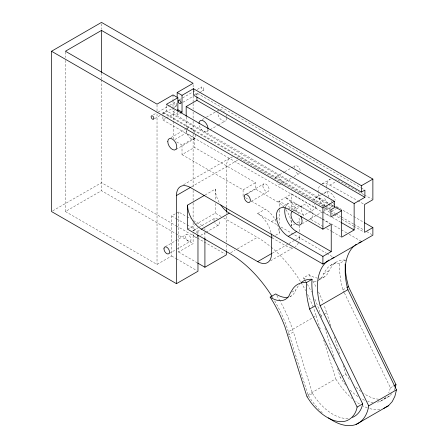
<?xml version="1.0" encoding="UTF-8"?>
<svg xmlns="http://www.w3.org/2000/svg" width="448" height="448" viewBox="0 0 448 448"><rect width="100%" height="100%" fill="white"/><g stroke="black" fill="none" stroke-linecap="round" stroke-linejoin="round"><path stroke-width="0.34" stroke-dasharray="2.24 1.68" d="M345.285 260.887L345.374 260.081L339.819 263.29L339.73 264.09A67.945 39.228 60 0 0 341.152 282.425L342.894 289.817L344.114 292.331M344.417 292.958L390.438 387.85L388.769 392.851M394.038 390.214L394.895 388.517M289.806 296.716A27.832 16.066 60 0 0 295.786 289.884L298.514 285.494A41.709 24.08 60 0 1 299.813 283.886M313.97 281.411A27.832 16.066 60 0 0 323.551 273.857L326.273 269.466A41.709 24.08 60 0 1 338.419 263.217L339.819 263.29M319.525 278.208A27.832 16.066 60 0 0 329.101 270.654L331.828 266.263A41.709 24.08 60 0 1 343.969 260.014L345.374 260.081M385.946 397.208L384.182 399.134L380.251 401.391A43.35 25.026 60 0 1 375.67 402.382M380.251 401.391L389.738 395.926L392.381 393.036M153.339 114.822L157.562 112.386M158.166 112.039L169.025 105.767M169.63 105.42L174.457 102.631M179.222 99.882L192.472 92.232M193.071 91.885L194.88 90.843M197.288 89.449L201.505 87.018M162.921 114.072L162.921 112.762L166.393 110.757L327.706 203.89M194.04 94.797L196.93 93.128L360.662 187.656M154.7 118.574L160.132 115.438M162.546 114.044L173.404 107.772M174.003 107.425L176.417 106.03M182.991 102.239L193.228 96.326M195.636 94.937L199.248 92.854M199.853 92.506L203.465 90.418M173.006 107.705L173.006 111.748L175.386 110.37M162.921 116.693L162.921 119.974L165.911 118.25M166.51 117.902L173.678 113.764L330.165 204.109M173.006 111.748L177.867 114.554L180.841 112.834M170.918 137.642L185.422 129.27M186.026 128.918L187.841 127.87M202.149 119.61L205.778 117.516M206.382 117.169L216.658 111.238M217.263 110.886L218.473 110.191M174.871 139.524L186.172 132.994L194.505 137.805L194.505 147.42L255.578 182.683L255.578 189.095L277.788 201.919A19.634 11.334 60 0 1 283.343 206.461M52.73 210.84L101.5 182.689L175.734 225.546M65.408 60.351L65.408 211.54L101.5 190.702L175.633 233.503M176.658 141.926L182.011 145.018L194.505 137.805M176.086 149.391L194.225 138.925M206.713 131.712L217.594 125.429M218.198 125.076L225.456 120.893M182.011 145.018L182.011 154.633L194.505 147.42M183.534 184.783L230.496 157.668M191.509 186.816L239.109 159.337M205.066 195.02L215.326 189.095A19.634 11.334 60 0 0 219.391 202.776M65.408 211.54L157.024 264.432L171.601 256.015L171.601 215.947L175.65 213.606M176.226 213.276L178.539 211.938L186.334 216.434M182.011 154.633L243.085 189.896L255.578 182.683M245.65 194.348L263.782 183.876M276.276 176.663L284.133 172.127M284.738 171.78L295.014 165.844M247.251 193.906L255.578 189.095M187.561 229.169L194.802 224.986M195.406 224.638L215.326 213.142L221.323 216.602M165.374 246.663L186.295 234.584M193.234 230.574L198.016 227.814M198.615 227.472L214.749 218.154M187.186 224.941L197.971 231.174L200.866 229.505M251.272 201.303L268.201 191.526M282.503 183.271L291.575 178.035M293.989 176.635L299.432 173.494A4.418 2.548 60 0 1 295.014 170.946M169.299 253.462L175.874 249.665M176.473 249.323L190.221 241.382M200.743 235.306L205.526 232.546M206.125 232.204L218.674 224.958A3.926 2.268 60 0 0 218.674 220.422M178.539 211.938L178.539 252.011L193.116 243.594L193.116 233.794M270.928 232.506A19.634 11.334 60 0 0 257.662 213.539L265.294 209.132A19.634 11.334 60 0 1 276.578 222.342M277.788 201.919L291.67 193.906L316.271 208.107L303.778 215.32L279.177 201.118L279.177 209.479M282.834 206.59L288.187 203.498M322.095 183.921L329.829 179.452M288.198 209.132L296.531 204.322L330.036 223.67M322.062 183.977A16.688 9.632 60 0 1 329.846 185.091L335.793 181.653M271.544 221.553L275.654 219.178M276.242 218.842L279.177 217.146M299.303 205.526L291.67 209.933L291.67 193.906M293.182 210.812L303.016 205.134A7.851 4.536 60 0 1 310.867 209.67A7.851 4.536 60 0 1 310.867 218.736L308.554 220.074M315.504 197.921L320.712 194.919M321.289 194.583L325.92 191.912M230.759 252.717L234.982 250.275M237.401 248.881L257.314 237.384A90.798 52.422 60 0 1 270.642 246.697M271.544 237.58L273.302 236.566M275.654 235.211L279.177 233.173L279.177 227.601M285.874 209.586A19.634 11.334 60 0 1 291.67 225.96L294.605 224.269M296.957 222.908L299.303 221.553A19.634 11.334 60 0 0 298.833 217.134M323.193 226.531L310.106 218.971L322 212.106M302.193 223.748L307.972 220.405M323.361 211.523L333.189 205.845L330.77 204.456M331.626 211.305L335.793 208.902M336.386 208.561L338.173 207.53L353.13 216.166M272.149 253.266L288.439 243.852M289.044 243.505L295.081 240.022M295.686 239.674L299.303 237.58L299.303 234.097M270.497 260.854L292.824 247.962M304.55 279.614L303.47 277.889L309.025 274.68A27.832 16.066 60 0 0 317.548 278.102M330.652 265.334L336.207 262.125M291.9 292.13L295.786 289.884M323.551 273.857L329.101 270.654M290.276 296.542L291.385 295.904M319.144 279.877L324.699 276.668M342.894 289.817L346.226 287.896M322.269 412.737A51.234 29.579 60 0 1 307.983 394.862L288.372 331.794L316.137 315.762A90.798 52.422 60 0 0 313.382 307.765M287.857 335.194L293.406 331.985L290.472 323.467A98.661 56.963 60 0 0 280.258 301.487M321.586 317.296L321.171 315.958L323.389 314.675M323.943 314.356L326.721 312.754L324.016 304.892M307.983 394.862L335.742 378.834L323.568 339.662M306.958 396.642L312.508 393.439L293.406 331.985M345.666 385.073A43.35 25.026 60 0 1 343.941 382.866L340.273 377.412L341.382 376.768M341.936 376.449L345.828 374.203L343.123 365.523M390.438 387.85L393.215 386.249M389.738 395.926L385.801 398.182A43.35 25.026 60 0 1 382.586 399.022M310.106 218.971L310.867 218.736M363.742 194.6L338.173 180.281A16.688 9.632 60 0 0 335.714 179.161M364.353 194.942L371.655 199.035M329.846 185.091L357.241 200.43M357.851 200.771L363.328 203.84M361.267 188.003L364.291 189.75M353.73 216.513L363.3 222.04M328.311 204.243L333.144 207.032M163.615 112.358L324.934 205.492M325.539 205.845L330.372 208.634M162.921 112.762L324.845 206.242M325.45 206.595L330.282 209.384M323.238 206.522L240.313 158.642A19.634 11.334 60 0 0 236.718 157.114M325.662 207.917L329.896 210.364M330.501 210.717L335.345 213.511M335.95 213.858L340.794 216.658M341.398 217.006L353.506 223.994M354.11 224.342L363.188 229.589M366.822 231.683L371.666 234.478M331.638 213.371L333.435 214.413M334.034 214.754L341.214 218.898M341.813 219.246L353.181 225.809M353.774 226.156L363.35 231.683M323.786 212.447L329.739 215.88M332.119 217.258L341.046 222.41M162.921 119.974L321.821 211.714M322.426 212.061L329.678 216.25M322.129 218.702L285.426 197.512A19.634 11.334 60 0 1 297.444 212.464M322.728 219.05L330.54 223.558M331.139 223.905L340.749 229.454M341.348 229.802L346.752 232.921M349.16 234.31L360.567 240.895M326.766 228.592L331.526 231.342M332.119 231.683L341.645 237.182M245.487 197.697L249.088 199.774M251.49 201.163L265.294 209.132M257.662 213.539L277.547 225.019M281.154 227.102L326.2 253.109M326.799 253.456L332.808 256.922M272.126 237.922L285.426 245.599A19.634 11.334 60 0 0 292.365 247.458M223.72 217.986L257.314 237.384M186.934 216.782L190.529 218.859M193.525 220.59L203.717 226.475M171.601 215.947L175.795 218.366M176.394 218.714L186.586 224.599M176.338 225.893L196.857 237.742M197.462 238.09L225.221 254.117M176.238 233.85L193.116 243.594M178.539 252.011L197.12 262.735M171.601 256.015L175.795 258.44M176.394 258.787L196.773 270.553M316.271 208.107L315.504 206.993A7.851 4.536 60 0 1 314.216 203.902M303.778 215.32L303.016 214.206A7.851 4.536 60 0 1 303.016 205.134M345.828 374.203L349.49 379.658M312.508 393.439L316.176 398.894A43.35 25.026 60 0 0 349.272 418.258M309.025 274.68L311.186 278.135M304.909 280.19L305.99 281.921M276.791 295.641L278.23 297.948A98.661 56.963 60 0 1 279.922 300.894M321.171 315.958L318.237 307.44A98.661 56.963 60 0 0 314.675 298.788M326.721 312.754L331.083 326.782M334.197 336.801L339.595 354.166M324.906 327.981L334.46 358.708M337.574 368.726L340.273 377.412M316.137 315.762L320.264 329.045M299.303 221.553L299.303 233.402M291.67 220.388L291.67 225.96M279.177 210.179L279.177 223.418M243.085 189.896L243.085 196.308M226.43 207.239L226.43 166.656A19.634 11.334 60 0 1 232.753 156.862M226.43 212.134L226.43 213.534M226.43 216.334L226.43 242.222M226.43 245.017L226.43 250.617M215.326 189.095L215.326 200.777M215.326 203.521L215.326 213.142M204.915 228.547L204.915 229.93M204.915 232.691L204.915 238.218M197.971 231.174L197.971 233.934M196.93 93.128L196.93 95.749M193.116 84.706L193.116 88.206M193.116 95.906L193.116 102.906M193.116 103.606L193.116 109.206M193.116 112.006L193.116 120.406M193.116 121.106L193.116 133.006M193.116 133.706L193.116 187.6M193.116 190.4L193.116 202.3M193.116 203L193.116 219.094M193.116 222.594L193.116 230.994M186.172 116.99L186.172 127.428M186.172 130.211L186.172 132.994M177.867 111.86L177.867 114.554M173.678 113.764L173.678 120.719M173.678 121.419L173.678 138.818M173.006 94.914L173.006 99.63M173.006 100.302L173.006 107.033M166.393 105.627L166.393 110.757M157.024 104.843L157.024 111.143M157.024 113.943L157.024 264.432M101.5 23.8L101.5 29.4M101.5 73.108L101.5 79.094M101.5 79.794L101.5 190.702M65.408 51.951L65.408 57.551M226.778 117.97A6.378 3.685 60 0 1 222.852 120.87A6.378 3.685 60 0 1 217.907 114.195M217.907 111.502A6.378 3.685 60 0 1 218.355 110.505M220.007 109.553A6.378 3.685 60 0 1 224.521 112.157M226.173 115.018A6.378 3.685 60 0 1 226.621 116.53M280.694 184.313A4.418 2.548 60 0 1 276.92 182.711M275.358 178.685A4.418 2.548 60 0 1 278.482 176.882A4.418 2.548 60 0 1 281.607 182.291M294.101 167.866A4.418 2.548 60 0 1 297.226 166.062A4.418 2.548 60 0 1 300.345 171.472M195.39 134.562A6.378 3.685 60 0 1 191.621 138.902A6.378 3.685 60 0 1 186.519 130.794M187.124 128.537A6.378 3.685 60 0 1 194.942 133.05M208.034 128.789A6.378 3.685 60 0 1 204.114 131.69A6.378 3.685 60 0 1 199.17 125.014M299.303 237.58A19.634 11.334 60 0 1 298.833 241.461M298.385 242.794A19.634 11.334 60 0 1 295.238 246.568M293.754 210.79A7.851 4.536 60 0 1 299.303 213.998M333.771 205.514A7.851 4.536 60 0 1 328.406 204.075M327.947 203.644A7.851 4.536 60 0 1 324.481 197.277M324.481 193.956A7.851 4.536 60 0 1 329.846 192.304A7.851 4.536 60 0 1 335.205 200.15M277.57 224.75A19.634 11.334 60 0 1 279.177 233.173M313.88 201.516A7.851 4.536 60 0 1 318.707 197.949A7.851 4.536 60 0 1 324.794 206.158M324.985 207.928A7.851 4.536 60 0 1 324.24 210.706M197.159 237.378A3.926 2.268 60 0 1 192.517 233.257M192.791 230.989A3.926 2.268 60 0 1 195.558 231.006A3.926 2.268 60 0 1 197.876 234.696M218.674 224.958A3.926 2.268 60 0 1 214.749 222.69M214.032 220.836A3.926 2.268 60 0 1 217.431 218.876M271.152 247.111A90.798 52.422 60 0 1 300.726 281.966M301.078 282.542A90.798 52.422 60 0 1 305.715 290.758M307.546 294.347A90.798 52.422 60 0 1 312.911 306.538M285.13 207.838A16.688 9.632 60 0 1 296.531 204.322M338.173 207.53A16.688 9.632 60 0 1 335.121 205.302M334.628 204.854A16.688 9.632 60 0 1 333.183 203.37M332.27 202.3A16.688 9.632 60 0 1 330.814 200.306M328.95 197.075A16.688 9.632 60 0 1 326.474 188.927M326.374 187.09A16.688 9.632 60 0 1 330.988 178.948M329.846 212.335A16.688 9.632 60 0 1 323.943 207.105M323.568 206.629A16.688 9.632 60 0 1 321.502 184.262M307.35 284.273A98.661 56.963 60 0 1 311.5 292.068M312.906 281.07A98.661 56.963 60 0 1 316.137 287.05M318.539 291.906A98.661 56.963 60 0 1 323.075 302.378M305.099 278.88A27.832 16.066 60 0 1 303.47 277.889M378.739 399.185A43.35 25.026 60 0 1 363.552 393.372M360.791 391.356A43.35 25.026 60 0 1 354.872 385.98M379.814 409.422A51.234 29.579 60 0 1 367.97 408.05M367.326 407.82A51.234 29.579 60 0 1 363.065 405.983M359.481 403.984A51.234 29.579 60 0 1 355.662 401.397M352.475 398.877A51.234 29.579 60 0 1 335.742 378.834M272.261 296.845A90.798 52.422 60 0 1 272.966 297.993M274.691 300.888A90.798 52.422 60 0 1 288.372 331.794M373.19 402.394A43.35 25.026 60 0 1 367.634 401.346M364.599 400.232A43.35 25.026 60 0 1 360.892 398.384M357.997 396.581A43.35 25.026 60 0 1 349.317 389.189M176.826 105.134L176.641 105.829A1.966 1.131 60 0 1 174.233 104.44L174.048 103.533A1.966 1.131 60 0 1 175.437 102.732A1.966 1.131 60 0 1 176.826 105.134M203.874 89.522L203.689 90.21A1.966 1.131 60 0 1 201.281 88.827L201.096 87.914A1.966 1.131 60 0 1 202.485 87.114A1.966 1.131 60 0 1 203.874 89.522M262.87 185.898A4.418 2.548 60 0 0 267.551 191.727A4.418 2.548 60 0 0 267.551 185.483A4.418 2.548 60 0 0 262.87 185.898M185.478 236.382A3.926 2.268 60 0 0 189.644 241.562A3.926 2.268 60 0 0 189.644 236.012A3.926 2.268 60 0 0 185.478 236.382"/><path stroke-width="0.67" d="M352.486 417.418C358.025 415.111 361.682 409.685 362.673 403.878L315.134 305.85L313.387 298.452A67.945 39.228 60 0 1 311.97 280.118L312.06 279.317L306.505 282.52L306.415 283.326A67.945 39.228 60 0 0 307.832 301.661L309.579 309.053L357.123 407.081C356.126 412.888 352.475 418.32 346.937 420.622A43.35 25.026 60 0 1 310.626 402.102L306.958 396.642L284.922 326.676A98.661 56.963 60 0 0 272.675 301.151L270.155 297.119L275.71 293.916A27.832 16.066 60 0 0 288.075 297.231M327.494 261.033A60.077 34.686 60 0 0 320.13 305.704L368.71 405.882C367.584 413.566 363.591 421.389 356.048 424.43A51.234 29.579 60 0 1 328.44 417.827M395.181 387.951L395.987 384.642L348.449 286.614L346.702 279.216A67.945 39.228 60 0 1 345.178 264.096M354.306 245.795A60.077 34.686 60 0 0 347.889 289.677L396.474 389.855L394.895 396.301L392.196 401.654L388.461 405.731L356.048 424.43M176.456 283.668L51.526 211.54L51.526 51.251L101.5 22.4L372.876 179.077L372.876 199.713L364.549 204.523L364.549 232.372L372.876 227.567L372.876 235.178L322.902 264.029L190.338 187.494A19.634 11.334 60 0 0 176.456 195.507L176.456 283.668L197.971 271.242L197.971 235.318M177.173 97.222L177.173 92.512L193.116 83.306L101.5 30.414L65.408 51.251L157.024 104.143L173.006 94.914L177.867 97.72L177.867 111.182M177.867 97.72L166.393 104.345L334.354 201.314L334.354 207.726L330.887 209.731L330.887 216.944L341.645 210.734L341.645 237.182L354.138 229.97L354.138 203.521L186.172 106.551L186.172 116.295M177.173 92.512L182.034 95.318L193.463 88.715L361.424 185.69L372.876 179.077M186.172 106.551L196.93 100.341L364.896 197.31L364.896 190.098L361.424 192.102L193.463 95.127L193.463 88.715M180.841 112.834L182.034 112.146L182.034 95.318M176.456 195.507L190.91 187.163M271.902 296.274A90.798 52.422 60 0 0 229.555 253.411L187.561 229.169L187.561 205.128L204.462 195.367M201.443 229.169L229.208 213.142L271.522 237.569L271.544 253.613A19.634 11.334 60 0 1 257.662 261.626L201.443 229.169A19.634 11.334 60 0 1 187.561 205.128M197.719 263.082L204.915 267.238L226.43 254.817L226.43 251.317M51.526 51.251L322.902 207.928L334.354 201.314M288.198 236.382L296.531 231.571L331.234 251.608L331.234 224.358L322.902 229.169L288.198 209.132A16.688 9.632 60 0 0 276.399 215.942A16.688 9.632 60 0 0 288.198 236.382L322.902 256.413L331.234 251.608M354.138 203.521L364.896 197.31M257.662 261.626L271.544 253.613M309.579 309.053L315.134 305.85M346.78 287.577L348.449 286.614M320.13 305.704L347.889 289.677M357.123 407.081L362.673 403.878M393.77 385.924L395.987 384.642M368.71 405.882L396.474 389.855M383.813 408.397L388.461 405.731M312.06 279.317L310.654 279.25A41.709 24.08 60 0 0 301.274 282.509M306.505 282.52L305.099 282.453A41.709 24.08 60 0 0 292.958 288.702L290.237 293.093A27.832 16.066 60 0 1 270.155 297.119M177.71 109.654L182.034 112.146M364.498 222.729L372.876 227.567M333.788 206.198L341.645 210.734M341.639 222.751L354.138 229.97M361.424 185.69L361.424 192.102M322.902 207.928L322.902 229.169M322.902 256.413L322.902 264.029M226.43 207.939L226.43 211.434M204.915 238.218L204.915 267.238M196.93 97.059L196.93 100.341M101.5 30.414L101.5 72.408M199.013 123.581A6.378 3.685 60 0 1 203.526 120.977A6.378 3.685 60 0 1 208.034 128.789M229.208 213.142A19.634 11.334 60 0 1 220.758 204.949M300.782 216.278A7.851 4.536 60 0 1 300.222 224.868A7.851 4.536 60 0 1 292.488 220.018A7.851 4.536 60 0 1 292.606 211.148M327.986 260.658A60.077 34.686 60 0 1 328.994 259.958M331.694 258.49A60.077 34.686 60 0 1 334.006 257.617M355.258 245.006A60.077 34.686 60 0 1 356.25 244.272M358.898 242.726A60.077 34.686 60 0 1 361.771 241.59M197.971 235.581A3.926 2.268 60 0 1 197.876 236.354M296.531 231.571A16.688 9.632 60 0 1 285.13 207.838M271.197 233.811A19.634 11.334 60 0 1 271.544 237.58M153.899 118.373L153.714 119.062A1.966 1.131 60 0 1 151.312 117.678L151.122 116.766A1.966 1.131 60 0 1 152.51 115.965A1.966 1.131 60 0 1 153.899 118.373M180.992 102.732L180.802 103.426A1.966 1.131 60 0 1 178.399 102.038L178.214 101.125A1.966 1.131 60 0 1 179.603 100.324A1.966 1.131 60 0 1 180.992 102.732M167.782 141.613A6.378 3.685 60 0 0 174.546 150.03A6.378 3.685 60 0 0 174.546 141.008A6.378 3.685 60 0 0 167.782 141.613M244.126 196.717A4.418 2.548 60 0 0 248.814 202.546A4.418 2.548 60 0 0 248.814 196.302A4.418 2.548 60 0 0 244.126 196.717M163.962 248.802A3.926 2.268 60 0 0 168.129 253.982A3.926 2.268 60 0 0 168.129 248.433A3.926 2.268 60 0 0 163.962 248.802"/></g></svg>
